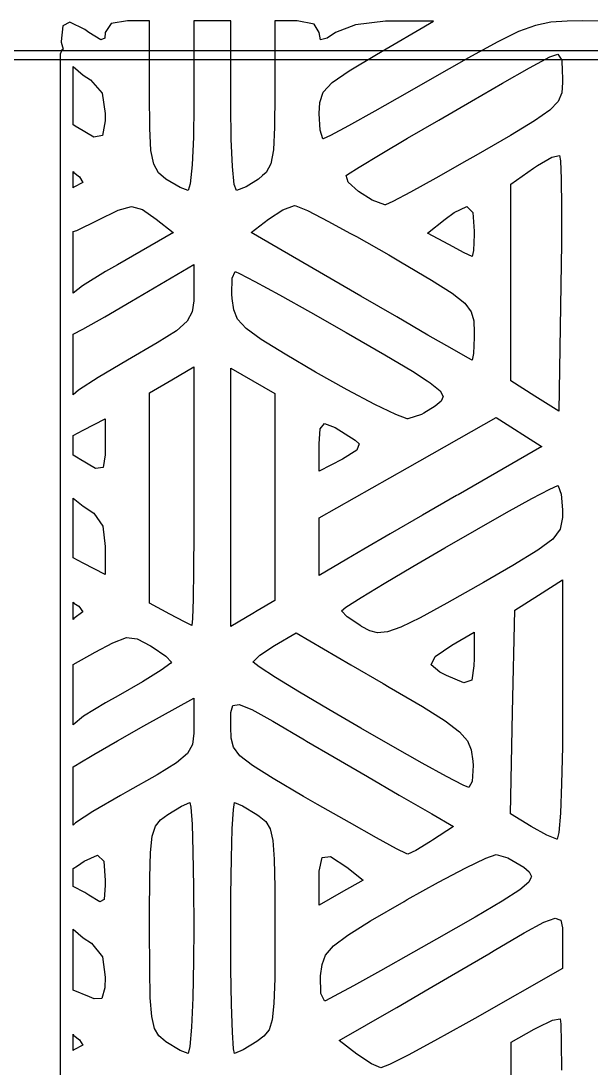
# Model space of a CAD drawing. Header units: millimetres. Extents: x 38 to 487, y 14 to 137.
# Drawn here: x 459.49 to 466.1, y 111.49 to 123.63 of the extents above; entities that cross this region are included whole.
import ezdxf

# ---------------------------------------------------------------- set-up
doc = ezdxf.new("R2010")
doc.units = ezdxf.units.MM
doc.layers.add('BLACK', color=20, linetype='Continuous')

msp = doc.modelspace()

# ---------------------------------------------------------------- linework, layer by layer
at = {"layer": 'BLACK', "linetype": 'Continuous'}
for p, q in [((460.728, 123.631), (460.541, 123.602)), ((460.984, 123.631), (460.728, 123.631)), ((460.984, 122.781), (460.984, 123.631)), ((461.925, 123.631), (461.498, 123.631)), ((461.498, 123.631), (461.498, 122.648)), ((461.925, 122.648), (461.925, 123.631)), ((462.695, 123.631), (462.438, 123.631)), ((462.438, 123.631), (462.438, 122.781)), ((462.895, 123.595), (462.695, 123.631)), ((463.72, 123.629), (463.374, 123.588)), ((463.614, 123.242), (464.277, 123.628)), ((463.804, 123.63), (463.72, 123.629)), ((464.277, 123.628), (463.804, 123.63)), ((465.827, 123.63), (465.637, 123.617)), ((466.007, 123.631), (465.827, 123.63)), ((466.229, 123.628), (466.007, 123.631)), ((459.979, 123.576), (459.958, 123.393)), ((460.062, 123.619), (459.979, 123.576)), ((460.233, 123.531), (460.062, 123.619)), ((460.281, 123.498), (460.233, 123.531)), ((460.541, 123.602), (460.471, 123.498)), ((462.951, 123.498), (462.895, 123.595)), ((463.374, 123.588), (463.141, 123.498)), ((465.263, 123.507), (465.014, 123.386)), ((465.459, 123.58), (465.263, 123.507)), ((465.637, 123.617), (465.459, 123.58)), ((459.958, 123.393), (459.958, 123.384)), ((459.958, 123.384), (459.981, 123.303)), ((460.418, 123.413), (460.281, 123.498)), ((460.466, 123.433), (460.418, 123.413)), ((460.471, 123.498), (460.466, 123.433)), ((462.967, 123.413), (462.951, 123.498)), ((463.044, 123.433), (462.967, 123.413)), ((463.141, 123.498), (463.044, 123.433)), ((465.014, 123.386), (464.682, 123.203)), ((471.176, 123.284), (347.197, 123.286)), ((471.176, 123.284), (347.197, 123.286)), ((459.966, 123.294), (459.948, 123.245)), ((459.981, 123.303), (459.966, 123.294)), ((347.197, 123.186), (471.18, 123.184)), ((347.197, 123.186), (471.18, 123.184)), ((459.948, 123.245), (459.948, 84.895)), ((463.298, 123.053), (463.614, 123.242)), ((464.682, 123.203), (464.234, 122.947)), ((465.39, 123.086), (465.624, 123.215)), ((465.624, 123.215), (465.719, 123.246)), ((465.719, 123.246), (465.764, 123.177)), ((465.764, 123.177), (465.77, 123.049)), ((460.098, 122.427), (460.098, 123.103)), ((460.098, 123.103), (460.215, 123.003)), ((463.102, 122.918), (463.298, 123.053)), ((465.077, 122.908), (465.39, 123.086)), ((465.77, 123.049), (465.774, 122.972)), ((460.215, 123.003), (460.299, 122.949)), ((460.299, 122.949), (460.436, 122.792)), ((462.999, 122.806), (463.102, 122.918)), ((464.234, 122.947), (463.97, 122.796)), ((464.716, 122.701), (465.077, 122.908)), ((465.773, 122.917), (465.763, 122.798)), ((465.774, 122.972), (465.773, 122.917)), ((460.436, 122.792), (460.471, 122.557)), ((460.987, 122.388), (460.984, 122.781)), ((462.438, 122.781), (462.435, 122.399)), ((462.958, 122.687), (462.999, 122.806)), ((463.97, 122.796), (463.596, 122.584)), ((465.763, 122.798), (465.721, 122.698)), ((462.951, 122.559), (462.958, 122.687)), ((464.339, 122.482), (464.716, 122.701)), ((465.721, 122.698), (465.624, 122.596)), ((460.471, 122.557), (460.47, 122.472)), ((461.498, 122.648), (461.493, 122.282)), ((461.931, 122.261), (461.925, 122.648)), ((462.963, 122.363), (462.951, 122.559)), ((463.596, 122.584), (463.292, 122.415)), ((465.624, 122.596), (465.448, 122.471)), ((460.143, 122.4), (460.098, 122.427)), ((460.47, 122.472), (460.437, 122.304)), ((463.292, 122.415), (463.084, 122.303)), ((463.975, 122.27), (464.339, 122.482)), ((465.448, 122.471), (465.17, 122.303)), ((460.148, 122.396), (460.143, 122.4)), ((460.34, 122.284), (460.148, 122.396)), ((460.437, 122.304), (460.34, 122.284)), ((461.001, 122.129), (460.987, 122.388)), ((462.435, 122.399), (462.422, 122.137)), ((462.992, 122.265), (462.963, 122.363)), ((463.084, 122.303), (462.998, 122.263)), ((465.17, 122.303), (464.766, 122.071)), ((461.493, 122.282), (461.479, 121.961)), ((461.945, 121.945), (461.931, 122.261)), ((462.998, 122.263), (462.992, 122.265)), ((463.657, 122.081), (463.975, 122.27)), ((461.033, 121.969), (461.001, 122.129)), ((462.422, 122.137), (462.391, 121.973)), ((463.415, 121.935), (463.657, 122.081)), ((464.766, 122.071), (464.664, 122.012)), ((465.483, 121.956), (465.65, 122.052)), ((465.65, 122.052), (465.738, 122.071)), ((465.738, 122.071), (465.748, 122.009)), ((461.09, 121.869), (461.033, 121.969)), ((461.479, 121.961), (461.457, 121.744)), ((461.967, 121.735), (461.945, 121.945)), ((462.391, 121.973), (462.336, 121.872)), ((463.279, 121.849), (463.415, 121.935)), ((464.664, 122.012), (464.305, 121.809)), ((465.175, 121.738), (465.436, 121.924)), ((465.436, 121.924), (465.483, 121.956)), ((465.748, 122.009), (465.756, 121.799)), ((460.098, 121.696), (460.098, 121.887)), ((460.098, 121.887), (460.108, 121.872)), ((460.108, 121.872), (460.173, 121.823)), ((460.173, 121.823), (460.211, 121.758)), ((461.174, 121.797), (461.09, 121.869)), ((462.294, 121.837), (462.248, 121.797)), ((462.336, 121.872), (462.294, 121.837)), ((463.263, 121.837), (463.279, 121.849)), ((463.286, 121.763), (463.263, 121.837)), ((464.305, 121.809), (464.009, 121.645)), ((465.756, 121.799), (465.76, 121.47)), ((460.108, 121.704), (460.098, 121.696)), ((460.211, 121.758), (460.108, 121.704)), ((461.338, 121.698), (461.174, 121.797)), ((461.431, 121.664), (461.338, 121.698)), ((461.457, 121.744), (461.431, 121.664)), ((461.992, 121.664), (461.967, 121.735)), ((462.105, 121.709), (461.992, 121.664)), ((462.248, 121.797), (462.105, 121.709)), ((463.406, 121.653), (463.286, 121.763)), ((465.175, 119.458), (465.175, 121.738)), ((463.566, 121.551), (463.406, 121.653)), ((464.009, 121.645), (463.804, 121.536)), ((460.386, 121.322), (460.619, 121.436)), ((460.619, 121.436), (460.776, 121.479)), ((460.776, 121.479), (460.902, 121.444)), ((460.902, 121.444), (461.06, 121.333)), ((462.365, 121.334), (462.531, 121.441)), ((462.531, 121.441), (462.667, 121.491)), ((462.667, 121.491), (462.679, 121.489)), ((462.679, 121.489), (462.814, 121.432)), ((463.712, 121.497), (463.566, 121.551)), ((463.719, 121.497), (463.712, 121.497)), ((463.804, 121.536), (463.719, 121.497)), ((464.517, 121.408), (464.664, 121.478)), ((464.664, 121.478), (464.731, 121.41)), ((465.76, 121.47), (465.76, 121.05)), ((460.143, 121.203), (460.386, 121.322)), ((461.06, 121.333), (461.26, 121.179)), ((462.163, 121.179), (462.365, 121.334)), ((462.814, 121.432), (463.059, 121.307)), ((464.206, 121.172), (464.412, 121.331)), ((464.412, 121.331), (464.517, 121.408)), ((464.731, 121.41), (464.747, 121.194)), ((460.098, 121.19), (460.143, 121.203)), ((463.059, 121.307), (463.308, 121.172)), ((464.747, 121.194), (464.747, 121.155)), ((460.098, 120.474), (460.098, 121.19)), ((461.264, 121.176), (460.611, 120.804)), ((461.26, 121.179), (461.264, 121.176)), ((463.434, 120.44), (462.163, 121.179)), ((463.308, 121.172), (463.384, 121.13)), ((463.384, 121.13), (463.757, 120.918)), ((464.455, 121.037), (464.206, 121.172)), ((464.747, 121.155), (464.74, 120.971)), ((464.631, 120.944), (464.455, 121.037)), ((464.74, 120.971), (464.726, 120.898)), ((465.76, 121.05), (465.754, 120.568)), ((463.757, 120.918), (463.896, 120.837)), ((463.896, 120.837), (464.254, 120.626)), ((464.724, 120.899), (464.631, 120.944)), ((464.726, 120.898), (464.724, 120.899)), ((460.475, 120.727), (460.206, 120.56)), ((460.611, 120.804), (460.475, 120.727)), ((460.776, 120.38), (461.498, 120.806)), ((461.498, 120.806), (461.498, 120.472)), ((461.943, 120.649), (461.976, 120.724)), ((461.976, 120.724), (462.027, 120.703)), ((461.938, 120.464), (461.943, 120.649)), ((462.027, 120.703), (462.206, 120.61)), ((462.206, 120.61), (462.49, 120.456)), ((464.254, 120.626), (464.494, 120.473)), ((460.206, 120.56), (460.098, 120.474)), ((461.498, 120.472), (461.497, 120.464)), ((461.497, 120.464), (461.497, 120.386)), ((461.941, 120.414), (461.938, 120.464)), ((464.494, 120.473), (464.64, 120.357)), ((465.754, 120.568), (465.731, 119.105)), ((460.464, 120.198), (460.776, 120.38)), ((461.497, 120.386), (461.48, 120.256)), ((461.96, 120.281), (461.941, 120.414)), ((462.49, 120.456), (462.851, 120.254)), ((463.85, 120.198), (463.434, 120.44)), ((464.64, 120.357), (464.715, 120.257)), ((461.48, 120.256), (461.422, 120.149)), ((462.005, 120.172), (461.96, 120.281)), ((462.851, 120.254), (463.263, 120.018)), ((464.715, 120.257), (464.743, 120.152)), ((460.21, 120.055), (460.464, 120.198)), ((461.422, 120.149), (461.295, 120.038)), ((462.103, 120.065), (462.005, 120.172)), ((464.212, 119.989), (463.85, 120.198)), ((464.743, 120.152), (464.747, 120.02)), ((460.098, 119.997), (460.21, 120.055)), ((460.098, 119.295), (460.098, 119.997)), ((461.295, 120.038), (461.072, 119.897)), ((462.278, 119.937), (462.103, 120.065)), ((463.263, 120.018), (463.712, 119.759)), ((464.495, 119.827), (464.212, 119.989)), ((464.747, 120.02), (464.747, 119.961)), ((461.072, 119.897), (460.728, 119.697)), ((462.555, 119.766), (462.278, 119.937)), ((464.747, 119.961), (464.74, 119.773)), ((462.909, 119.56), (462.555, 119.766)), ((463.712, 119.759), (464.033, 119.569)), ((464.674, 119.726), (464.495, 119.827)), ((464.74, 119.773), (464.726, 119.699)), ((460.728, 119.697), (460.387, 119.498)), ((461.241, 119.47), (461.498, 119.621)), ((461.498, 119.621), (461.498, 118.12)), ((464.726, 119.699), (464.674, 119.726)), ((460.387, 119.498), (460.159, 119.349)), ((461.925, 116.609), (461.925, 119.604)), ((461.925, 119.604), (462.437, 119.312)), ((463.276, 119.354), (462.909, 119.56)), ((464.033, 119.569), (464.205, 119.458)), ((460.984, 119.318), (461.241, 119.47)), ((464.205, 119.458), (464.24, 119.435)), ((464.24, 119.435), (464.353, 119.342)), ((465.453, 119.281), (465.175, 119.458)), ((460.159, 119.349), (460.098, 119.295)), ((460.984, 116.881), (460.984, 119.318)), ((462.437, 119.312), (462.438, 118.41)), ((463.597, 119.183), (463.276, 119.354)), ((464.353, 119.342), (464.388, 119.276)), ((464.388, 119.276), (464.364, 119.221)), ((465.731, 119.105), (465.453, 119.281)), ((463.84, 119.066), (463.597, 119.183)), ((464.297, 119.165), (464.164, 119.083)), ((464.364, 119.221), (464.297, 119.165)), ((460.215, 118.885), (460.471, 119.018)), ((460.471, 119.018), (460.471, 118.716)), ((463.972, 119.017), (463.84, 119.066)), ((463.978, 119.017), (463.972, 119.017)), ((463.977, 118.45), (465.003, 119.031)), ((464.137, 119.066), (463.978, 119.017)), ((464.164, 119.083), (464.137, 119.066)), ((465.003, 119.031), (465.526, 118.699)), ((460.098, 118.825), (460.215, 118.885)), ((462.951, 118.727), (462.961, 118.9)), ((462.961, 118.9), (463.013, 118.962)), ((463.013, 118.962), (463.138, 118.916)), ((463.138, 118.916), (463.37, 118.768)), ((460.098, 118.594), (460.098, 118.825)), ((463.37, 118.768), (463.413, 118.728)), ((460.471, 118.716), (460.47, 118.601)), ((462.951, 118.715), (462.951, 118.727)), ((462.951, 118.41), (462.951, 118.715)), ((463.388, 118.653), (463.22, 118.549)), ((463.413, 118.728), (463.388, 118.653)), ((465.533, 118.695), (464.563, 118.137)), ((465.526, 118.699), (465.533, 118.695)), ((460.157, 118.56), (460.098, 118.594)), ((460.169, 118.553), (460.157, 118.56)), ((460.357, 118.441), (460.169, 118.553)), ((460.47, 118.601), (460.445, 118.451)), ((463.22, 118.549), (462.951, 118.41)), ((460.445, 118.451), (460.357, 118.441)), ((462.438, 118.41), (462.438, 118.112)), ((462.951, 117.869), (463.977, 118.45)), ((465.417, 118.093), (465.624, 118.203)), ((465.624, 118.203), (465.717, 118.243)), ((465.717, 118.243), (465.724, 118.241)), ((465.724, 118.241), (465.759, 118.144)), ((460.098, 117.406), (460.098, 118.097)), ((460.098, 118.097), (460.214, 118.004)), ((461.498, 118.12), (461.497, 117.695)), ((462.438, 118.112), (462.438, 117.2)), ((464.545, 118.127), (464.148, 117.898)), ((464.563, 118.137), (464.545, 118.127)), ((465.125, 117.932), (465.417, 118.093)), ((465.759, 118.144), (465.773, 117.961)), ((460.214, 118.004), (460.338, 117.923)), ((460.338, 117.923), (460.444, 117.774)), ((464.779, 117.735), (465.125, 117.932)), ((465.774, 117.948), (465.772, 117.872)), ((465.773, 117.961), (465.774, 117.948)), ((462.951, 117.2), (462.951, 117.869)), ((464.148, 117.898), (463.776, 117.683)), ((465.772, 117.872), (465.745, 117.736)), ((460.444, 117.774), (460.471, 117.536)), ((461.497, 117.695), (461.494, 117.266)), ((463.776, 117.683), (463.47, 117.506)), ((464.407, 117.521), (464.779, 117.735)), ((465.745, 117.736), (465.661, 117.621)), ((465.661, 117.621), (465.488, 117.493)), ((460.471, 117.536), (460.471, 117.213)), ((463.47, 117.506), (463.272, 117.39)), ((464.039, 117.306), (464.407, 117.521)), ((465.488, 117.493), (465.196, 117.317)), ((460.215, 117.345), (460.098, 117.406)), ((460.471, 117.213), (460.215, 117.345)), ((463.272, 117.39), (462.951, 117.2)), ((463.706, 117.108), (464.039, 117.306)), ((465.196, 117.317), (464.855, 117.12)), ((461.494, 117.266), (461.489, 116.925)), ((462.438, 117.2), (462.438, 116.912)), ((463.437, 116.945), (463.706, 117.108)), ((464.855, 117.12), (464.433, 116.878)), ((465.496, 116.973), (465.774, 117.148)), ((465.774, 117.148), (465.774, 115.643)), ((463.262, 116.832), (463.437, 116.945)), ((465.218, 116.797), (465.496, 116.973)), ((460.098, 116.688), (460.098, 116.892)), ((460.098, 116.892), (460.107, 116.881)), ((460.107, 116.881), (460.108, 116.879)), ((460.108, 116.879), (460.166, 116.843)), ((460.166, 116.843), (460.212, 116.778)), ((461.22, 116.753), (460.984, 116.881)), ((461.489, 116.925), (461.483, 116.702)), ((462.438, 116.912), (462.231, 116.79)), ((463.209, 116.79), (463.262, 116.832)), ((464.433, 116.878), (464.122, 116.708)), ((460.108, 116.7), (460.098, 116.688)), ((460.212, 116.778), (460.108, 116.7)), ((461.389, 116.663), (461.22, 116.753)), ((461.483, 116.702), (461.476, 116.622)), ((462.182, 116.76), (461.925, 116.609)), ((462.231, 116.79), (462.182, 116.76)), ((463.274, 116.721), (463.209, 116.79)), ((463.433, 116.615), (463.274, 116.721)), ((464.122, 116.708), (463.899, 116.6)), ((465.194, 115.617), (465.218, 116.797)), ((461.475, 116.622), (461.389, 116.663)), ((461.476, 116.622), (461.475, 116.622)), ((463.443, 116.608), (463.433, 116.615)), ((463.537, 116.558), (463.443, 116.608)), ((463.899, 116.6), (463.743, 116.545)), ((460.557, 116.421), (460.716, 116.48)), ((460.716, 116.48), (460.841, 116.466)), ((460.841, 116.466), (460.994, 116.386)), ((462.432, 116.387), (462.683, 116.535)), ((462.683, 116.535), (463.319, 116.166)), ((463.629, 116.534), (463.537, 116.558)), ((463.743, 116.545), (463.629, 116.534)), ((464.491, 116.391), (464.747, 116.543)), ((464.747, 116.543), (464.747, 116.238)), ((460.352, 116.311), (460.557, 116.421)), ((460.994, 116.386), (461.015, 116.373)), ((461.015, 116.373), (461.175, 116.264)), ((462.264, 116.276), (462.432, 116.387)), ((464.296, 116.26), (464.491, 116.391)), ((460.098, 116.169), (460.352, 116.311)), ((461.175, 116.264), (461.239, 116.194)), ((462.185, 116.199), (462.264, 116.276)), ((464.251, 116.166), (464.296, 116.26)), ((464.747, 116.238), (464.746, 116.154)), ((460.098, 115.468), (460.098, 116.169)), ((461.119, 116.101), (460.903, 115.968)), ((461.231, 116.182), (461.119, 116.101)), ((461.239, 116.194), (461.231, 116.182)), ((462.184, 116.194), (462.185, 116.199)), ((462.255, 116.139), (462.184, 116.194)), ((462.445, 116.017), (462.255, 116.139)), ((463.319, 116.166), (463.694, 115.947)), ((464.351, 116.078), (464.251, 116.166)), ((464.746, 116.154), (464.72, 115.987)), ((462.725, 115.847), (462.445, 116.017)), ((464.427, 116.039), (464.351, 116.078)), ((464.627, 115.957), (464.427, 116.039)), ((464.72, 115.987), (464.627, 115.957)), ((460.903, 115.968), (460.619, 115.805)), ((463.694, 115.947), (463.764, 115.906)), ((463.764, 115.906), (464.149, 115.68)), ((460.619, 115.805), (460.472, 115.722)), ((460.92, 115.457), (461.498, 115.778)), ((461.498, 115.778), (461.498, 115.449)), ((463.065, 115.645), (462.725, 115.847)), ((460.472, 115.722), (460.218, 115.568)), ((461.926, 115.472), (461.928, 115.613)), ((461.928, 115.613), (461.952, 115.692)), ((461.952, 115.692), (462.025, 115.704)), ((462.025, 115.704), (462.17, 115.645)), ((462.17, 115.645), (462.413, 115.509)), ((463.434, 115.429), (463.065, 115.645)), ((464.149, 115.68), (464.412, 115.514)), ((465.171, 114.437), (465.194, 115.617)), ((465.774, 115.643), (465.773, 115.592)), ((460.218, 115.568), (460.098, 115.468)), ((462.413, 115.509), (462.78, 115.294)), ((464.412, 115.514), (464.578, 115.389)), ((465.773, 115.592), (465.771, 115.215)), ((460.612, 115.284), (460.92, 115.457)), ((461.497, 115.37), (461.481, 115.241)), ((461.498, 115.449), (461.497, 115.37)), ((461.926, 115.446), (461.926, 115.472)), ((461.931, 115.314), (461.926, 115.446)), ((463.805, 115.217), (463.434, 115.429)), ((464.578, 115.389), (464.671, 115.284)), ((460.339, 115.126), (460.612, 115.284)), ((461.959, 115.208), (461.931, 115.314)), ((462.78, 115.294), (462.804, 115.28)), ((462.804, 115.28), (463.126, 115.092)), ((464.671, 115.284), (464.714, 115.177)), ((460.155, 115.015), (460.339, 115.126)), ((461.423, 115.135), (461.297, 115.026)), ((461.481, 115.241), (461.423, 115.135)), ((462.033, 115.109), (461.959, 115.208)), ((464.145, 115.024), (463.805, 115.217)), ((464.714, 115.177), (464.731, 115.048)), ((465.771, 115.215), (465.762, 114.785)), ((460.098, 114.982), (460.144, 115.008)), ((460.144, 115.008), (460.155, 115.015)), ((461.297, 115.026), (461.074, 114.888)), ((462.178, 114.995), (462.033, 115.109)), ((463.126, 115.092), (463.51, 114.868)), ((464.426, 114.87), (464.145, 115.024)), ((464.731, 115.048), (464.735, 114.996)), ((460.098, 114.305), (460.098, 114.982)), ((461.074, 114.888), (460.729, 114.694)), ((462.416, 114.845), (462.178, 114.995)), ((464.735, 114.996), (464.727, 114.813)), ((462.77, 114.638), (462.416, 114.845)), ((463.51, 114.868), (463.88, 114.654)), ((464.619, 114.77), (464.426, 114.87)), ((464.688, 114.741), (464.619, 114.77)), ((464.727, 114.813), (464.688, 114.741)), ((465.762, 114.785), (465.748, 114.445)), ((460.646, 114.648), (460.327, 114.465)), ((460.729, 114.694), (460.646, 114.648)), ((462.931, 114.545), (462.77, 114.638)), ((463.88, 114.654), (464.256, 114.437)), ((461.195, 114.428), (461.355, 114.524)), ((461.355, 114.524), (461.452, 114.566)), ((461.452, 114.566), (461.464, 114.515)), ((461.464, 114.515), (461.477, 114.318)), ((461.956, 114.485), (461.971, 114.566)), ((461.971, 114.566), (462.062, 114.527)), ((462.062, 114.527), (462.227, 114.428)), ((463.302, 114.334), (462.931, 114.545)), ((460.327, 114.465), (460.126, 114.332)), ((461.111, 114.367), (461.195, 114.428)), ((461.943, 114.261), (461.956, 114.485)), ((462.227, 114.428), (462.256, 114.409)), ((462.256, 114.409), (462.332, 114.347)), ((464.256, 114.437), (464.51, 114.291)), ((465.408, 114.29), (465.171, 114.437)), ((465.748, 114.445), (465.73, 114.221)), ((460.126, 114.332), (460.098, 114.305)), ((461.016, 114.177), (461.053, 114.293)), ((461.053, 114.293), (461.111, 114.367)), ((461.477, 114.318), (461.488, 114.001)), ((462.332, 114.347), (462.383, 114.263)), ((463.617, 114.157), (463.302, 114.334)), ((464.51, 114.291), (464.265, 114.13)), ((465.59, 114.188), (465.408, 114.29)), ((460.996, 113.989), (461.016, 114.177)), ((461.933, 113.921), (461.943, 114.261)), ((462.383, 114.263), (462.414, 114.128)), ((463.849, 114.031), (463.617, 114.157)), ((465.707, 114.141), (465.59, 114.188)), ((465.73, 114.221), (465.71, 114.141)), ((462.414, 114.128), (462.431, 113.91)), ((463.968, 113.971), (463.849, 114.031)), ((464.242, 114.115), (464.071, 114.011)), ((464.265, 114.13), (464.242, 114.115)), ((465.71, 114.141), (465.707, 114.141)), ((460.225, 113.886), (460.381, 113.955)), ((460.381, 113.955), (460.454, 113.886)), ((460.987, 113.699), (460.996, 113.989)), ((461.488, 114.001), (461.495, 113.589)), ((461.927, 113.494), (461.933, 113.921)), ((462.431, 113.91), (462.437, 113.582)), ((462.953, 113.77), (462.987, 113.929)), ((462.987, 113.929), (463.083, 113.94)), ((463.083, 113.94), (463.271, 113.816)), ((463.978, 113.968), (463.968, 113.971)), ((464.071, 114.011), (463.978, 113.968)), ((464.65, 113.811), (464.884, 113.923)), ((464.884, 113.923), (465.004, 113.964)), ((465.004, 113.964), (465.138, 113.926)), ((465.138, 113.926), (465.323, 113.816)), ((460.098, 113.803), (460.148, 113.834)), ((460.098, 113.594), (460.098, 113.803)), ((460.148, 113.834), (460.225, 113.886)), ((460.454, 113.886), (460.471, 113.663)), ((463.271, 113.816), (463.462, 113.668)), ((464.335, 113.645), (464.65, 113.811)), ((465.323, 113.816), (465.385, 113.763)), ((460.471, 113.663), (460.471, 113.609)), ((460.984, 113.277), (460.987, 113.699)), ((462.951, 113.672), (462.953, 113.77)), ((462.951, 113.377), (462.951, 113.672)), ((463.462, 113.668), (463.207, 113.522)), ((465.407, 113.694), (465.384, 113.644)), ((465.385, 113.763), (465.414, 113.709)), ((465.414, 113.709), (465.407, 113.694)), ((460.233, 113.525), (460.098, 113.594)), ((460.471, 113.609), (460.46, 113.444)), ((461.495, 113.589), (461.498, 113.112)), ((462.437, 113.582), (462.438, 113.377)), ((463.971, 113.441), (464.335, 113.645)), ((465.276, 113.554), (465.074, 113.424)), ((465.384, 113.644), (465.276, 113.554)), ((460.281, 113.492), (460.233, 113.525)), ((460.407, 113.414), (460.281, 113.492)), ((460.46, 113.444), (460.407, 113.414)), ((461.925, 113.112), (461.927, 113.494)), ((463.207, 113.522), (462.951, 113.377)), ((463.546, 113.194), (463.935, 113.42)), ((463.935, 113.42), (463.971, 113.441)), ((465.074, 113.424), (464.759, 113.239)), ((462.438, 113.377), (462.438, 113.112)), ((460.984, 113.107), (460.984, 113.277)), ((463.282, 113.029), (463.546, 113.194)), ((464.759, 113.239), (464.313, 112.984)), ((465.329, 113.055), (465.556, 113.178)), ((465.556, 113.178), (465.689, 113.227)), ((465.689, 113.227), (465.742, 113.208)), ((465.742, 113.208), (465.753, 113.204)), ((465.753, 113.204), (465.772, 113.116)), ((460.098, 112.39), (460.098, 113.097)), ((460.098, 113.097), (460.215, 112.997)), ((460.986, 112.634), (460.984, 113.107)), ((461.498, 113.112), (461.495, 112.73)), ((461.928, 112.635), (461.925, 113.112)), ((462.438, 113.112), (462.438, 112.95)), ((465.772, 113.116), (465.773, 112.965)), ((460.215, 112.997), (460.311, 112.935)), ((460.311, 112.935), (460.439, 112.779)), ((462.438, 112.95), (462.436, 112.558)), ((463.117, 112.905), (463.282, 113.029)), ((464.313, 112.984), (464.046, 112.832)), ((464.982, 112.851), (465.329, 113.055)), ((465.773, 112.965), (465.772, 112.642)), ((463.025, 112.798), (463.117, 112.905)), ((464.046, 112.832), (463.663, 112.617)), ((464.607, 112.631), (464.918, 112.814)), ((464.918, 112.814), (464.982, 112.851)), ((460.439, 112.779), (460.471, 112.542)), ((461.495, 112.73), (461.486, 112.303)), ((462.984, 112.688), (463.025, 112.798)), ((460.993, 112.303), (460.986, 112.634)), ((461.935, 112.224), (461.928, 112.635)), ((462.967, 112.558), (462.984, 112.688)), ((463.663, 112.617), (463.348, 112.441)), ((464.225, 112.409), (464.607, 112.631)), ((465.772, 112.642), (464.757, 112.064)), ((460.471, 112.542), (460.467, 112.417)), ((462.436, 112.527), (462.427, 112.236)), ((462.436, 112.558), (462.436, 112.527)), ((462.969, 112.352), (462.967, 112.558)), ((460.288, 112.313), (460.098, 112.39)), ((460.467, 112.417), (460.431, 112.293)), ((463.012, 112.268), (462.969, 112.352)), ((463.348, 112.441), (463.126, 112.32)), ((463.85, 112.192), (464.225, 112.409)), ((460.343, 112.291), (460.288, 112.313)), ((460.431, 112.293), (460.343, 112.291)), ((461.01, 112.084), (460.993, 112.303)), ((461.486, 112.303), (461.472, 111.963)), ((461.945, 111.906), (461.935, 112.224)), ((462.427, 112.236), (462.406, 112.047)), ((463.026, 112.269), (463.012, 112.268)), ((463.126, 112.32), (463.026, 112.269)), ((463.182, 111.807), (463.815, 112.172)), ((463.815, 112.172), (463.85, 112.192)), ((461.042, 111.946), (461.01, 112.084)), ((461.472, 111.963), (461.453, 111.739)), ((462.406, 112.047), (462.37, 111.931)), ((464.653, 112.005), (464.287, 111.802)), ((464.757, 112.064), (464.653, 112.005)), ((465.483, 111.96), (465.657, 112.042)), ((465.657, 112.042), (465.745, 112.058)), ((465.745, 112.058), (465.752, 111.997)), ((465.752, 111.997), (465.759, 111.79)), ((460.098, 111.69), (460.098, 111.879)), ((460.098, 111.879), (460.108, 111.866)), ((460.108, 111.866), (460.173, 111.817)), ((461.092, 111.86), (461.042, 111.946)), ((461.166, 111.798), (461.092, 111.86)), ((461.959, 111.709), (461.945, 111.906)), ((462.311, 111.857), (462.242, 111.807)), ((462.37, 111.931), (462.311, 111.857)), ((465.176, 111.787), (465.444, 111.939)), ((465.444, 111.939), (465.483, 111.96)), ((460.211, 111.752), (460.108, 111.698)), ((460.173, 111.817), (460.211, 111.752)), ((461.174, 111.791), (461.166, 111.798)), ((461.338, 111.692), (461.174, 111.791)), ((461.453, 111.739), (461.431, 111.658)), ((462.227, 111.796), (462.068, 111.7)), ((462.242, 111.807), (462.227, 111.796)), ((463.388, 111.649), (463.182, 111.807)), ((464.287, 111.802), (463.982, 111.638)), ((465.176, 110.619), (465.176, 111.787)), ((465.759, 111.79), (465.762, 111.462)), ((460.108, 111.698), (460.098, 111.69)), ((461.431, 111.658), (461.338, 111.692)), ((461.971, 111.658), (461.959, 111.709)), ((462.068, 111.7), (461.971, 111.658)), ((463.557, 111.535), (463.388, 111.649)), ((463.982, 111.638), (463.765, 111.529)), ((463.667, 111.489), (463.557, 111.535)), ((463.765, 111.529), (463.667, 111.489))]:
    msp.add_line(p, q, dxfattribs=at)

doc.saveas('drawing.dxf')
